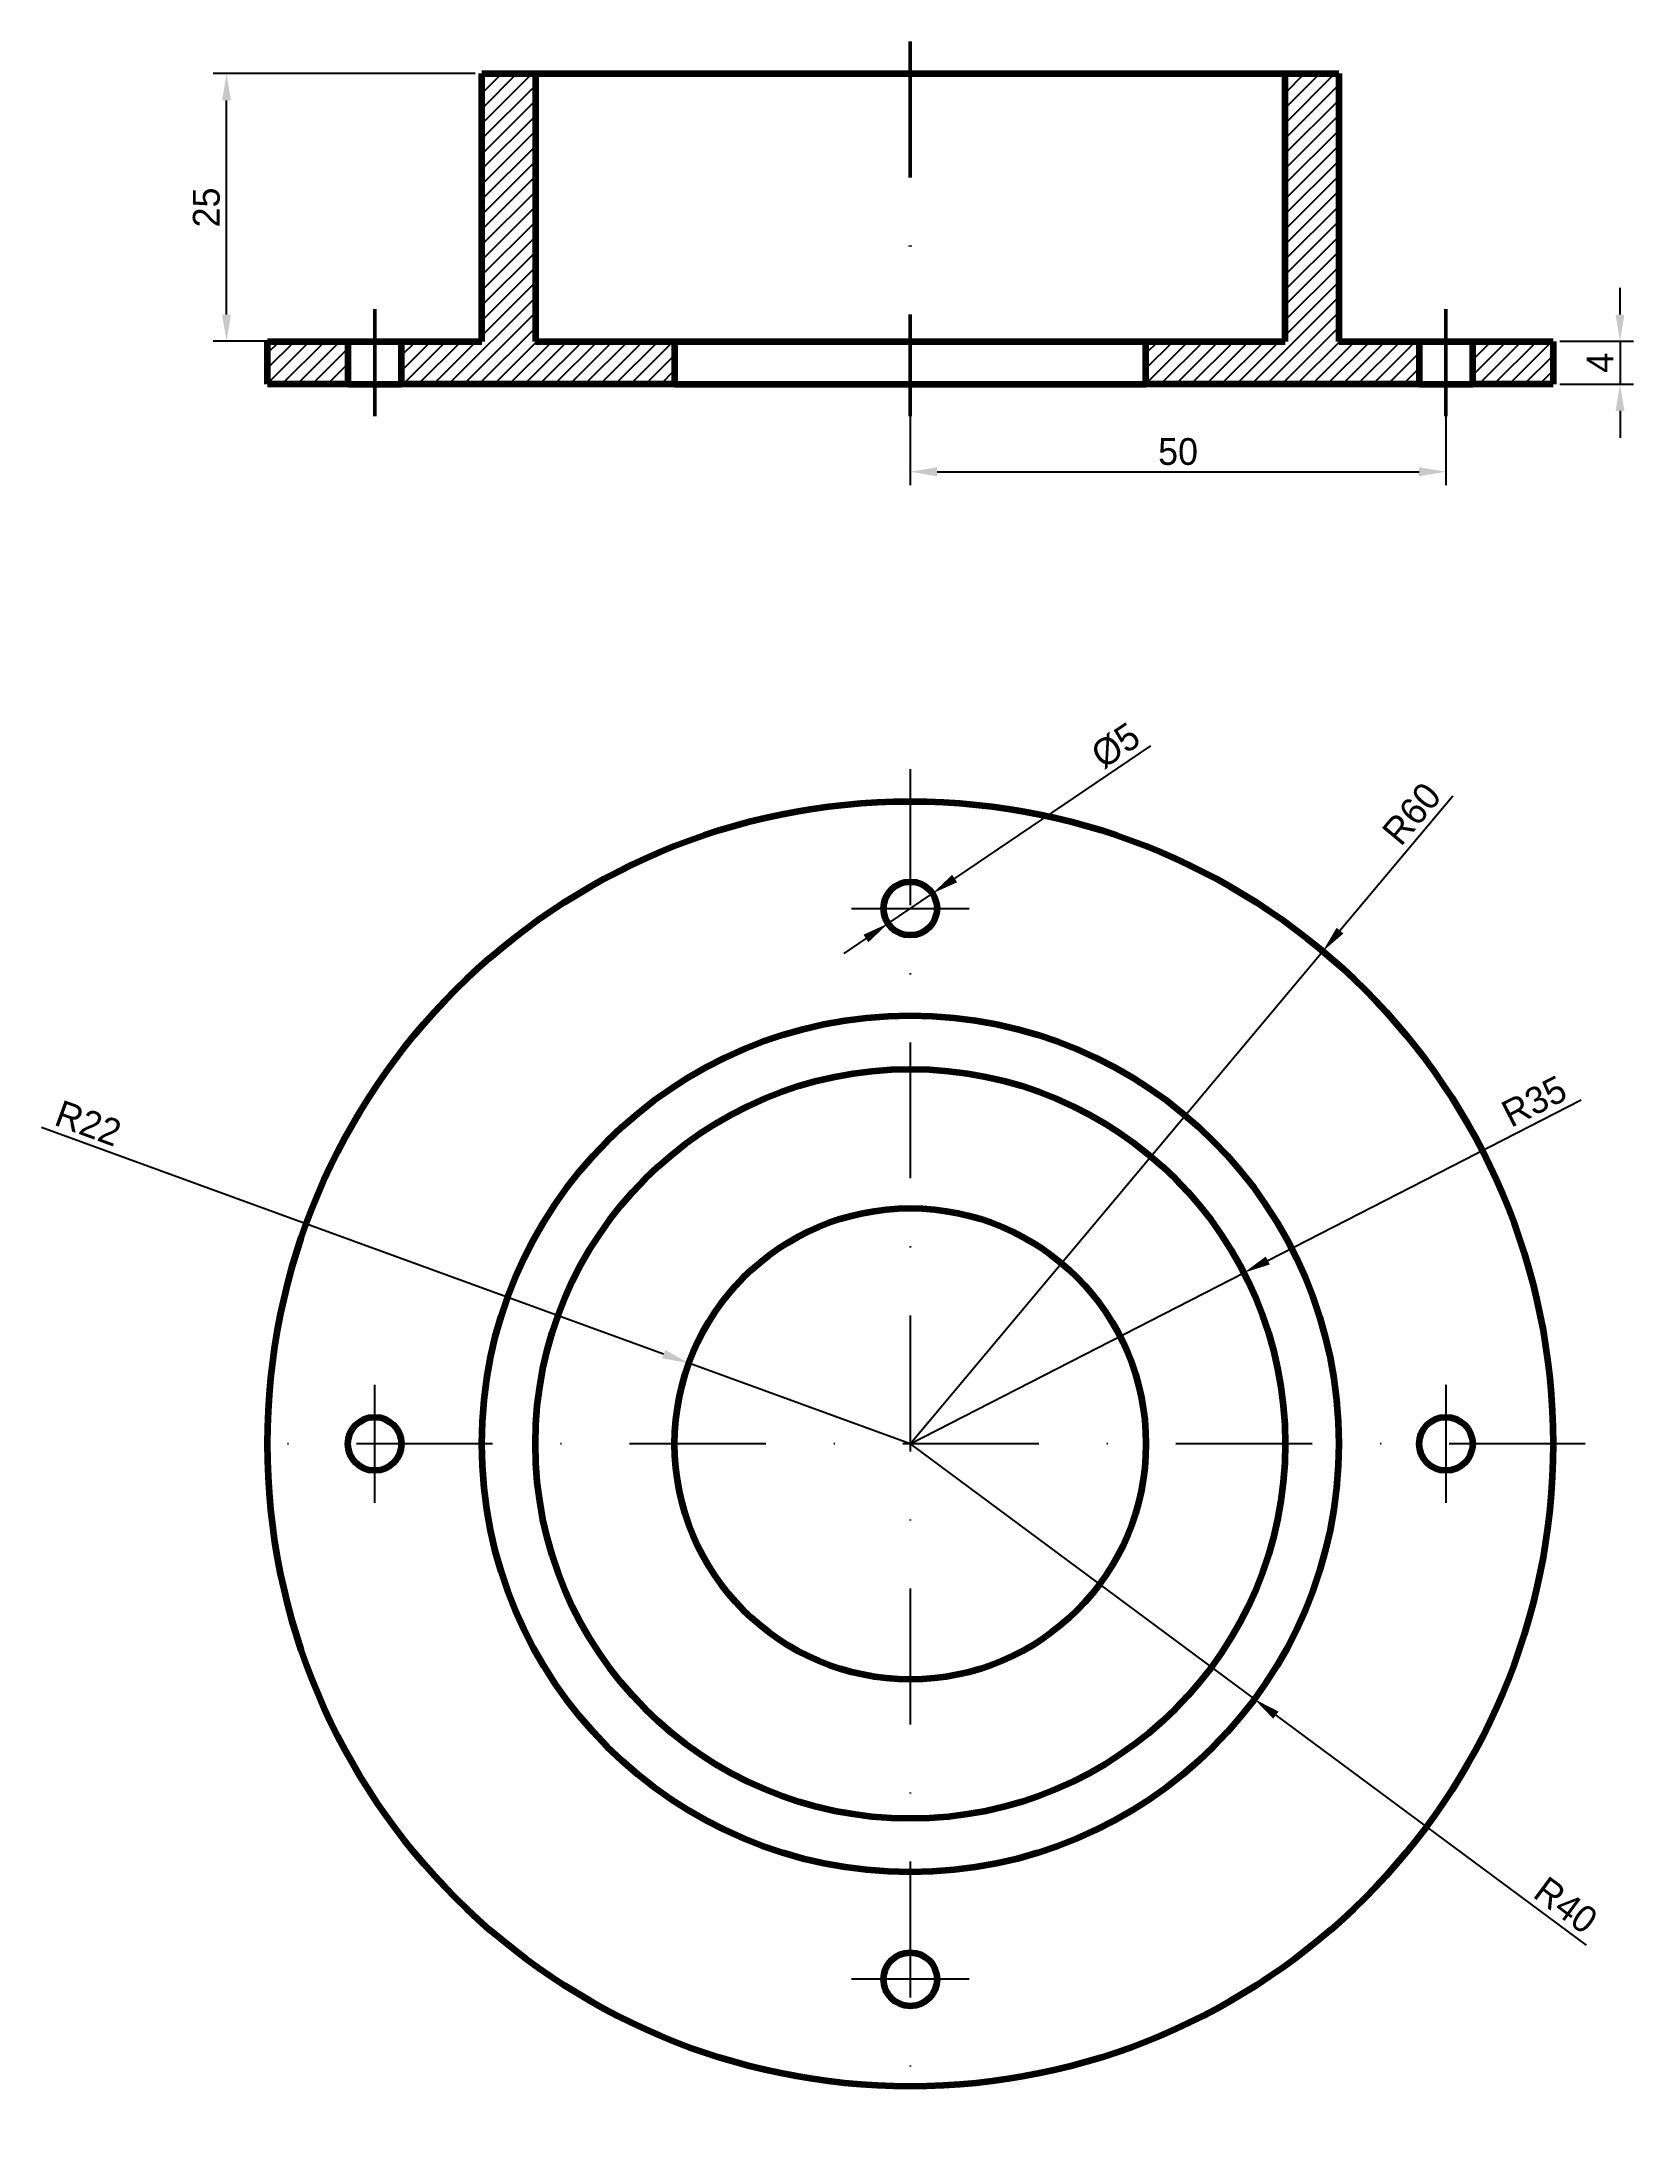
# Model space of a CAD drawing. Header units: millimetres. Extents: x 10 to 159, y 15 to 209.
import ezdxf

# ---------------------------------------------------------------- set-up
doc = ezdxf.new("R2010")
doc.units = ezdxf.units.MM
doc.linetypes.add('DASHDOT', pattern=[25.4, 12.7, -6.35, 0, -6.35])
doc.dimstyles.new('ISO-25', dxfattribs={"dimtxt": 2.5, "dimasz": 2.5, "dimexe": 1.25, "dimexo": 0.625, "dimtad": 1, "dimtxsty": 'Standard', "dimcen": 2.5, "dimadec": 0, "dimazin": 0, "dimtfac": 1, "dimtmove": 0, "dimatfit": 3, "dimfxl": 1, "dimarcsym": 0})

# ---------------------------------------------------------------- blocks, each defined once
blk = doc.blocks.new('*D5')
at = {"color": 0, "lineweight": -2}
for p, q in [((157.6, 183.32), (157.6, 185.82)), ((151.97, 180.82), (158.85, 180.82)), ((157.6, 180.82), (157.6, 176.82)), ((151.97, 176.82), (158.85, 176.82)), ((157.6, 174.32), (157.6, 171.82))]:
    blk.add_line(p, q, dxfattribs=at)
at = {"color": 0}
for points in [[(157.18, 183.32), (158.01, 183.32), (157.6, 180.82)], [(158.01, 174.32), (157.18, 174.32), (157.6, 176.82)]]:
    blk.add_solid(points, dxfattribs=at)
at = {"layer": 'Defpoints', "color": 0}
for p in [(151.34, 180.82), (151.34, 176.82), (157.6, 176.82)]:
    blk.add_point(p, dxfattribs=at)
at = {"color": 0, "insert": (155.72, 178.82), "char_height": 2.5, "attachment_point": 5, "rotation": 90}
blk.add_mtext('4', dxfattribs=at)
blk = doc.blocks.new('*D6')
at = {"color": 0, "lineweight": -2}
for p, q in [((50.72, 205.82), (26.27, 205.82)), ((27.52, 183.32), (27.52, 203.32)), ((50.72, 180.82), (26.27, 180.82))]:
    blk.add_line(p, q, dxfattribs=at)
at = {"color": 0}
for points in [[(27.93, 203.32), (27.1, 203.32), (27.52, 205.82)], [(27.1, 183.32), (27.93, 183.32), (27.52, 180.82)]]:
    blk.add_solid(points, dxfattribs=at)
at = {"layer": 'Defpoints', "color": 0}
for p in [(27.52, 205.82), (51.34, 205.82), (51.34, 180.82)]:
    blk.add_point(p, dxfattribs=at)
at = {"color": 0, "insert": (25.64, 193.32), "char_height": 2.5, "attachment_point": 5, "rotation": 90}
blk.add_mtext('25', dxfattribs=at)
blk = doc.blocks.new('*D7')
at = {"color": 0, "lineweight": -2}
for p, q in [((91.34, 176.19), (91.34, 167.39)), ((141.34, 176.19), (141.34, 167.39)), ((93.84, 168.64), (138.84, 168.64))]:
    blk.add_line(p, q, dxfattribs=at)
at = {"color": 0}
for points in [[(93.84, 169.06), (93.84, 168.22), (91.34, 168.64)], [(138.84, 168.22), (138.84, 169.06), (141.34, 168.64)]]:
    blk.add_solid(points, dxfattribs=at)
at = {"layer": 'Defpoints', "color": 0}
for p in [(91.34, 176.82), (141.34, 176.82), (141.34, 168.64)]:
    blk.add_point(p, dxfattribs=at)
at = {"color": 0, "insert": (116.34, 170.51), "char_height": 2.5, "attachment_point": 5}
blk.add_mtext('50', dxfattribs=at)
blk = doc.blocks.new('*D8')
at = {"color": 0, "lineweight": -2}
for p, q in [((131.45, 125.78), (141.99, 138.37)), ((91.34, 77.85), (129.85, 123.86))]:
    blk.add_line(p, q, dxfattribs=at)
at = {"color": 0}
blk.add_solid([(131.14, 126.05), (131.77, 125.51), (129.85, 123.86)], dxfattribs=at)
at = {"layer": 'Defpoints', "color": 0}
for p in [(129.85, 123.86), (91.34, 77.85)]:
    blk.add_point(p, dxfattribs=at)
at = {"color": 0, "insert": (138.15, 136.7), "char_height": 2.5, "attachment_point": 5, "rotation": 50.075}
blk.add_mtext('R60', dxfattribs=at)
blk = doc.blocks.new('*D9')
at = {"color": 0, "lineweight": -2}
for p, q in [((91.34, 77.85), (123.46, 54.01)), ((125.47, 52.52), (154.42, 31.02))]:
    blk.add_line(p, q, dxfattribs=at)
at = {"color": 0}
blk.add_solid([(125.72, 52.85), (125.22, 52.18), (123.46, 54.01)], dxfattribs=at)
at = {"layer": 'Defpoints', "color": 0}
for p in [(91.34, 77.85), (123.46, 54.01)]:
    blk.add_point(p, dxfattribs=at)
at = {"color": 0, "insert": (152.53, 34.76), "char_height": 2.5, "attachment_point": 5, "rotation": 323.4103}
blk.add_mtext('R40', dxfattribs=at)
blk = doc.blocks.new('*D10')
at = {"color": 0, "lineweight": -2}
for p, q in [((124.71, 94.97), (153.96, 109.98)), ((91.34, 77.85), (122.48, 93.83))]:
    blk.add_line(p, q, dxfattribs=at)
at = {"color": 0}
blk.add_solid([(124.52, 95.34), (124.9, 94.6), (122.48, 93.83)], dxfattribs=at)
at = {"layer": 'Defpoints', "color": 0}
for p in [(122.48, 93.83), (91.34, 77.85)]:
    blk.add_point(p, dxfattribs=at)
at = {"color": 0, "insert": (149.58, 109.84), "char_height": 2.5, "attachment_point": 5, "rotation": 27.1623}
blk.add_mtext('R35', dxfattribs=at)
blk = doc.blocks.new('*D11')
at = {"color": 0, "lineweight": -2}
for p, q in [((68.32, 86.23), (10.25, 107.39)), ((91.34, 77.85), (70.67, 85.38))]:
    blk.add_line(p, q, dxfattribs=at)
at = {"color": 0}
blk.add_solid([(68.18, 85.84), (68.47, 86.63), (70.67, 85.38)], dxfattribs=at)
at = {"layer": 'Defpoints', "color": 0}
for p in [(70.67, 85.38), (91.34, 77.85)]:
    blk.add_point(p, dxfattribs=at)
at = {"color": 0, "insert": (14.61, 107.8), "char_height": 2.5, "attachment_point": 5, "rotation": 339.9831}
blk.add_mtext('R22', dxfattribs=at)
blk = doc.blocks.new('*D12')
at = {"color": 0, "lineweight": -2}
for p, q in [((95.49, 130.65), (113.81, 143.03)), ((89.27, 126.45), (93.41, 129.25)), ((87.2, 125.05), (85.13, 123.65))]:
    blk.add_line(p, q, dxfattribs=at)
at = {"color": 0}
for points in [[(95.25, 130.99), (95.72, 130.3), (93.41, 129.25)], [(87.43, 124.7), (86.97, 125.4), (89.27, 126.45)]]:
    blk.add_solid(points, dxfattribs=at)
at = {"layer": 'Defpoints', "color": 0}
for p in [(93.41, 129.25), (89.27, 126.45)]:
    blk.add_point(p, dxfattribs=at)
at = {"color": 0, "insert": (110.52, 143.06), "char_height": 2.5, "attachment_point": 5, "rotation": 34.0372}
blk.add_mtext('%%c5', dxfattribs=at)

msp = doc.modelspace()

# ---------------------------------------------------------------- hatches: boundary and pattern name
h = msp.add_hatch()
h.set_pattern_fill('user', color=256, angle=45, style=0, pattern_type=0)
h.set_pattern_definition([(45, (55.9637, 127.9666), (-0.707107, 0.707107), [])])
h.paths.add_polyline_path([(38.843, 176.815), (38.843, 180.815), (31.343, 180.815), (31.343, 176.815)])
h.paths.add_polyline_path([(69.343, 176.815), (69.343, 180.815), (56.343, 180.815), (56.343, 205.815), (51.343, 205.815), (51.343, 180.815), (43.843, 180.815), (43.843, 176.815)])
h.paths.add_polyline_path([(138.843, 176.815), (138.843, 180.815), (131.343, 180.815), (131.343, 205.815), (126.343, 205.815), (126.343, 180.815), (113.343, 180.815), (113.343, 176.815)])
h.paths.add_polyline_path([(151.343, 176.815), (151.343, 180.815), (143.843, 180.815), (143.843, 176.815)])

# ---------------------------------------------------------------- linework, layer by layer
at = {"linetype": 'DASHDOT', "lineweight": 50}
for p, q in [((91.343, 208.815), (91.343, 173.815)), ((41.343, 183.815), (41.343, 173.815)), ((141.343, 183.815), (141.343, 173.815))]:
    msp.add_line(p, q, dxfattribs=at)
at = {"lineweight": 100}
for p, q in [((51.343, 180.815), (51.343, 205.815)), ((51.343, 205.815), (56.343, 205.815)), ((56.343, 205.815), (126.343, 205.815)), ((56.343, 205.815), (56.343, 180.815)), ((126.343, 180.815), (126.343, 205.815)), ((126.343, 205.815), (131.343, 205.815)), ((131.343, 205.815), (131.343, 180.815)), ((31.343, 176.815), (31.343, 180.815)), ((31.343, 180.815), (38.843, 180.815)), ((38.843, 180.815), (43.843, 180.815)), ((38.843, 180.815), (38.843, 176.815)), ((43.843, 180.815), (51.343, 180.815)), ((43.843, 176.815), (43.843, 180.815)), ((56.343, 180.815), (69.343, 180.815)), ((69.343, 180.815), (113.343, 180.815)), ((69.343, 180.815), (69.343, 176.815)), ((113.343, 176.815), (113.343, 180.815)), ((113.343, 180.815), (126.343, 180.815)), ((131.343, 180.815), (138.843, 180.815)), ((138.843, 180.815), (143.843, 180.815)), ((138.843, 180.815), (138.843, 176.815)), ((143.843, 180.815), (151.343, 180.815)), ((143.843, 176.815), (143.843, 180.815)), ((151.343, 180.815), (151.343, 176.815)), ((38.843, 176.815), (31.343, 176.815)), ((38.843, 176.815), (43.843, 176.815)), ((69.343, 176.815), (43.843, 176.815)), ((69.343, 176.815), (113.343, 176.815)), ((138.843, 176.815), (113.343, 176.815)), ((138.843, 176.815), (143.843, 176.815)), ((151.343, 176.815), (143.843, 176.815))]:
    msp.add_line(p, q, dxfattribs=at)
at = {"linetype": 'DASHDOT', "lineweight": 25}
for p, q in [((91.343, 140.849), (91.343, 14.849)), ((85.843, 127.849), (96.843, 127.849)), ((41.343, 72.349), (41.343, 83.349)), ((141.343, 83.349), (141.343, 72.349)), ((154.343, 77.849), (28.343, 77.849)), ((96.843, 27.849), (85.843, 27.849))]:
    msp.add_line(p, q, dxfattribs=at)
at = {"lineweight": 100}
for centre, radius in [((91.343, 77.849), 60), ((91.343, 127.849), 2.5), ((91.343, 77.849), 40), ((91.343, 77.849), 35), ((91.343, 77.849), 22), ((41.343, 77.849), 2.5), ((141.343, 77.849), 2.5), ((91.343, 27.849), 2.5)]:
    msp.add_circle(centre, radius, dxfattribs=at)

# ---------------------------------------------------------------- dimensions: what is measured, and where the dimension line sits
for base, p1, p2, picture, middle in [((27.516, 205.815), (51.343, 180.815), (51.343, 205.815), '*D6', (25.641, 193.315)), ((157.598, 176.815), (151.343, 180.815), (151.343, 176.815), '*D5', (155.723, 178.815))]:
    dim = msp.add_linear_dim(base=base, p1=p1, p2=p2, angle=90, dimstyle='ISO-25')
    dim.commit()
    dim.dimension.update_dxf_attribs({"geometry": picture, "text_midpoint": middle})
dim = msp.add_linear_dim(base=(141.343, 168.639), p1=(91.343, 176.815), p2=(141.343, 176.815), dimstyle='ISO-25')
dim.commit()
dim.dimension.update_dxf_attribs({"geometry": '*D7', "text_midpoint": (116.343, 170.514)})
dim = msp.add_diameter_dim_2p(p1=(89.271, 126.449), p2=(93.415, 129.248), dimstyle='ISO-25')
dim.commit()
dim.dimension.update_dxf_attribs({"geometry": '*D12', "text_midpoint": (111.57, 141.511), "dimtype": 163})
for mpoint, picture, middle in [((129.85, 123.862), '*D8', (139.585, 135.494)), ((122.483, 93.827), '*D10', (150.439, 108.171)), ((70.672, 85.379), '*D11', (13.966, 106.037)), ((123.46, 54.005), '*D9', (151.412, 33.254))]:
    dim = msp.add_radius_dim(center=(91.343, 77.849), mpoint=mpoint, dimstyle='ISO-25')
    dim.commit()
    dim.dimension.update_dxf_attribs({"geometry": picture, "text_midpoint": middle, "dimtype": 164})

doc.saveas('drawing.dxf')
